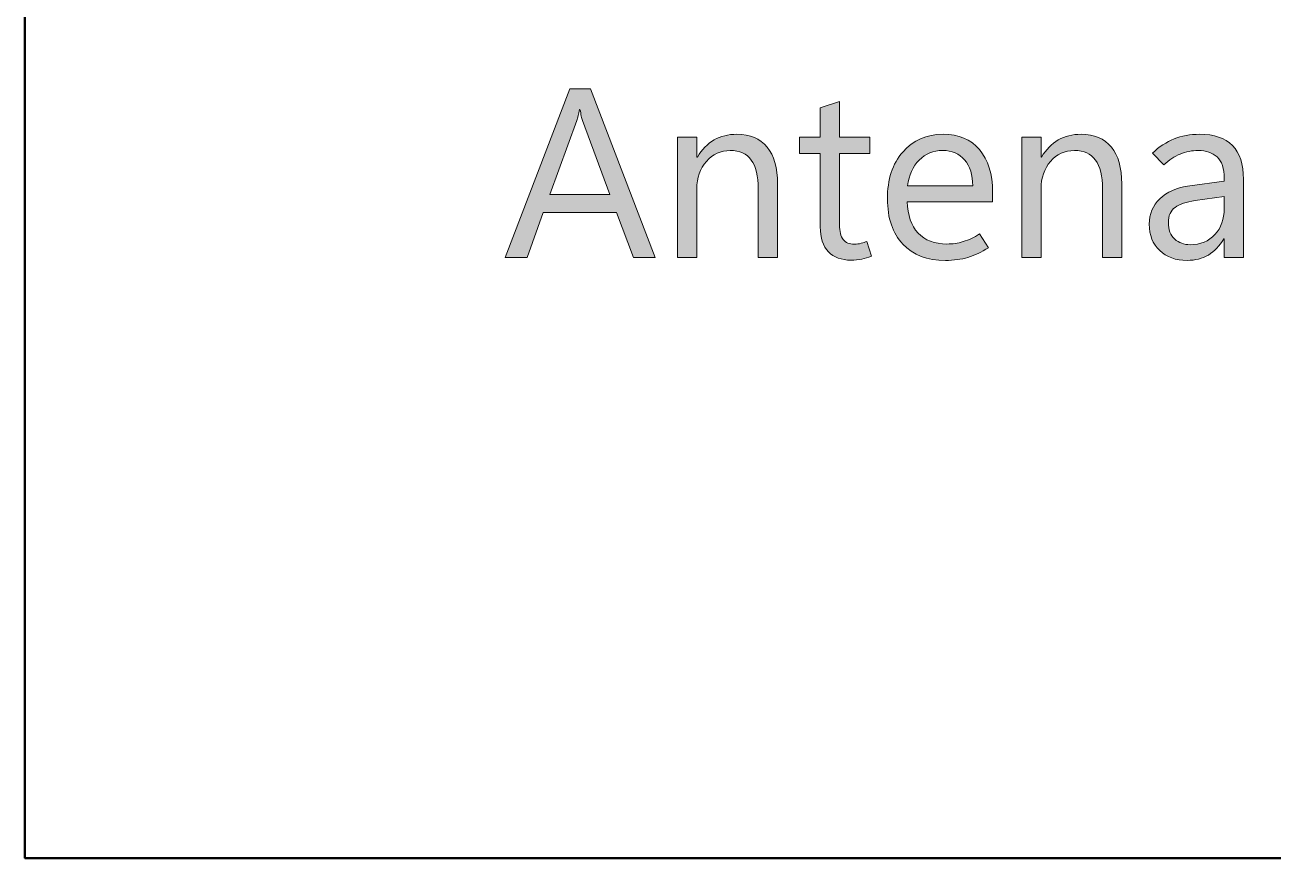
# Model space of a CAD drawing. Header units: millimetres. Extents: x 0 to 80, y -60 to 0.
# Drawn here: x 0 to 21.92, y -60 to -45.36 of the extents above; entities that cross this region are included whole.
import ezdxf

# ---------------------------------------------------------------- set-up
doc = ezdxf.new("R2010")
doc.units = ezdxf.units.MM
doc.header["$MEASUREMENT"] = 0
doc.layers.add('Layer 1', color=7, linetype='Continuous', lineweight=0)

# ---------------------------------------------------------------- blocks, each defined once
blk = doc.blocks.new('Block_1')
at = {"layer": 'Layer 1', "true_color": 0x231f20, "transparency": 33554687}
h = blk.add_hatch(color=250, dxfattribs=at)
h.dxf.hatch_style = 2
edge = h.paths.add_edge_path()
edge.add_spline(control_points=[(9.218, -48.344), (9.218, -48.344), (10.272, -48.344), (10.272, -48.344), (10.272, -48.344), (9.792, -47.044), (9.792, -47.044), (9.784, -47.023), (9.776, -46.997), (9.77, -46.964), (9.763, -46.93), (9.755, -46.891), (9.747, -46.846), (9.747, -46.846), (9.739, -46.846), (9.739, -46.846), (9.732, -46.887), (9.724, -46.924), (9.717, -46.957), (9.709, -46.99), (9.701, -47.019), (9.691, -47.044), (9.691, -47.044), (9.218, -48.344), (9.218, -48.344)], knot_values=[0, 0, 0, 0, 1, 1, 1, 2, 2, 2, 3, 3, 3, 4, 4, 4, 5, 5, 5, 6, 6, 6, 7, 7, 7, 8, 8, 8, 8], degree=3, periodic=0)
edge = h.paths.add_edge_path()
edge.add_spline(control_points=[(8.432, -49.45), (8.432, -49.45), (9.569, -46.486), (9.569, -46.486), (9.569, -46.486), (9.929, -46.486), (9.929, -46.486), (9.929, -46.486), (11.07, -49.45), (11.07, -49.45), (11.07, -49.45), (10.685, -49.45), (10.685, -49.45), (10.685, -49.45), (10.386, -48.656), (10.386, -48.656), (10.386, -48.656), (9.102, -48.656), (9.102, -48.656), (9.102, -48.656), (8.819, -49.45), (8.819, -49.45), (8.819, -49.45), (8.432, -49.45), (8.432, -49.45)], knot_values=[0, 0, 0, 0, 1, 1, 1, 2, 2, 2, 3, 3, 3, 4, 4, 4, 5, 5, 5, 6, 6, 6, 7, 7, 7, 8, 8, 8, 8], degree=3, periodic=0)
h = blk.add_hatch(color=250, dxfattribs=at)
h.dxf.hatch_style = 2
edge = h.paths.add_edge_path()
edge.add_spline(control_points=[(14.865, -49.425), (14.807, -49.449), (14.75, -49.466), (14.694, -49.478), (14.639, -49.49), (14.576, -49.496), (14.505, -49.496), (14.337, -49.496), (14.205, -49.446), (14.109, -49.348), (14.014, -49.249), (13.966, -49.104), (13.966, -48.911), (13.966, -48.911), (13.966, -47.623), (13.966, -47.623), (13.966, -47.623), (13.602, -47.623), (13.602, -47.623), (13.602, -47.623), (13.602, -47.334), (13.602, -47.334), (13.602, -47.334), (13.966, -47.334), (13.966, -47.334), (13.966, -47.334), (13.966, -46.817), (13.966, -46.817), (13.966, -46.817), (14.305, -46.707), (14.305, -46.707), (14.305, -46.707), (14.305, -47.334), (14.305, -47.334), (14.305, -47.334), (14.838, -47.334), (14.838, -47.334), (14.838, -47.334), (14.838, -47.623), (14.838, -47.623), (14.838, -47.623), (14.305, -47.623), (14.305, -47.623), (14.305, -47.623), (14.305, -48.871), (14.305, -48.871), (14.305, -48.993), (14.326, -49.08), (14.37, -49.134), (14.413, -49.188), (14.478, -49.215), (14.565, -49.215), (14.607, -49.215), (14.646, -49.21), (14.685, -49.2), (14.724, -49.19), (14.756, -49.179), (14.782, -49.167), (14.782, -49.167), (14.865, -49.425), (14.865, -49.425)], knot_values=[0, 0, 0, 0, 1, 1, 1, 2, 2, 2, 3, 3, 3, 4, 4, 4, 5, 5, 5, 6, 6, 6, 7, 7, 7, 8, 8, 8, 9, 9, 9, 10, 10, 10, 11, 11, 11, 12, 12, 12, 13, 13, 13, 14, 14, 14, 15, 15, 15, 16, 16, 16, 17, 17, 17, 18, 18, 18, 19, 19, 19, 20, 20, 20, 20], degree=3, periodic=0)
h = blk.add_hatch(color=250, dxfattribs=at)
h.dxf.hatch_style = 2
edge = h.paths.add_edge_path()
edge.add_spline(control_points=[(13.217, -49.45), (13.217, -49.45), (12.878, -49.45), (12.878, -49.45), (12.878, -49.45), (12.878, -48.243), (12.878, -48.243), (12.878, -48.018), (12.837, -47.85), (12.755, -47.738), (12.673, -47.625), (12.55, -47.569), (12.386, -47.569), (12.217, -47.569), (12.077, -47.633), (11.966, -47.76), (11.855, -47.888), (11.799, -48.049), (11.799, -48.243), (11.799, -48.243), (11.799, -49.45), (11.799, -49.45), (11.799, -49.45), (11.46, -49.45), (11.46, -49.45), (11.46, -49.45), (11.46, -47.334), (11.46, -47.334), (11.46, -47.334), (11.799, -47.334), (11.799, -47.334), (11.799, -47.334), (11.799, -47.685), (11.799, -47.685), (11.799, -47.685), (11.808, -47.685), (11.808, -47.685), (11.888, -47.551), (11.985, -47.451), (12.101, -47.384), (12.217, -47.317), (12.351, -47.284), (12.502, -47.284), (12.734, -47.284), (12.911, -47.359), (13.033, -47.508), (13.156, -47.658), (13.217, -47.874), (13.217, -48.156), (13.217, -48.156), (13.217, -49.45), (13.217, -49.45)], knot_values=[0, 0, 0, 0, 1, 1, 1, 2, 2, 2, 3, 3, 3, 4, 4, 4, 5, 5, 5, 6, 6, 6, 7, 7, 7, 8, 8, 8, 9, 9, 9, 10, 10, 10, 11, 11, 11, 12, 12, 12, 13, 13, 13, 14, 14, 14, 15, 15, 15, 16, 16, 16, 17, 17, 17, 17], degree=3, periodic=0)
h = blk.add_hatch(color=250, dxfattribs=at)
h.dxf.hatch_style = 2
edge = h.paths.add_edge_path()
edge.add_spline(control_points=[(16.645, -48.191), (16.643, -47.996), (16.596, -47.843), (16.502, -47.734), (16.408, -47.624), (16.279, -47.569), (16.115, -47.569), (15.954, -47.569), (15.817, -47.625), (15.705, -47.738), (15.593, -47.85), (15.524, -48.001), (15.499, -48.191), (15.499, -48.191), (16.645, -48.191), (16.645, -48.191)], knot_values=[0, 0, 0, 0, 1, 1, 1, 2, 2, 2, 3, 3, 3, 4, 4, 4, 5, 5, 5, 5], degree=3, periodic=0)
edge = h.paths.add_edge_path()
edge.add_spline(control_points=[(16.992, -48.468), (16.992, -48.468), (15.495, -48.468), (15.495, -48.468), (15.501, -48.707), (15.564, -48.89), (15.684, -49.019), (15.805, -49.148), (15.974, -49.212), (16.192, -49.212), (16.287, -49.212), (16.382, -49.198), (16.478, -49.17), (16.574, -49.142), (16.669, -49.097), (16.762, -49.035), (16.762, -49.035), (16.92, -49.277), (16.92, -49.277), (16.8, -49.354), (16.68, -49.41), (16.56, -49.446), (16.44, -49.482), (16.308, -49.5), (16.165, -49.5), (15.845, -49.5), (15.596, -49.405), (15.417, -49.215), (15.238, -49.024), (15.147, -48.759), (15.146, -48.419), (15.145, -48.078), (15.235, -47.804), (15.416, -47.596), (15.597, -47.388), (15.832, -47.284), (16.122, -47.284), (16.397, -47.284), (16.611, -47.374), (16.763, -47.554), (16.916, -47.734), (16.992, -47.983), (16.992, -48.301), (16.992, -48.301), (16.992, -48.468), (16.992, -48.468)], knot_values=[0, 0, 0, 0, 1, 1, 1, 2, 2, 2, 3, 3, 3, 4, 4, 4, 5, 5, 5, 6, 6, 6, 7, 7, 7, 8, 8, 8, 9, 9, 9, 10, 10, 10, 11, 11, 11, 12, 12, 12, 13, 13, 13, 14, 14, 14, 15, 15, 15, 15], degree=3, periodic=0)
h = blk.add_hatch(color=250, dxfattribs=at)
h.dxf.hatch_style = 2
edge = h.paths.add_edge_path()
edge.add_spline(control_points=[(19.262, -49.45), (19.262, -49.45), (18.923, -49.45), (18.923, -49.45), (18.923, -49.45), (18.923, -48.243), (18.923, -48.243), (18.923, -48.018), (18.882, -47.85), (18.8, -47.738), (18.718, -47.625), (18.595, -47.569), (18.431, -47.569), (18.261, -47.569), (18.121, -47.633), (18.01, -47.76), (17.899, -47.888), (17.844, -48.049), (17.844, -48.243), (17.844, -48.243), (17.844, -49.45), (17.844, -49.45), (17.844, -49.45), (17.505, -49.45), (17.505, -49.45), (17.505, -49.45), (17.505, -47.334), (17.505, -47.334), (17.505, -47.334), (17.844, -47.334), (17.844, -47.334), (17.844, -47.334), (17.844, -47.685), (17.844, -47.685), (17.844, -47.685), (17.852, -47.685), (17.852, -47.685), (17.932, -47.551), (18.03, -47.451), (18.145, -47.384), (18.261, -47.317), (18.395, -47.284), (18.546, -47.284), (18.778, -47.284), (18.955, -47.359), (19.078, -47.508), (19.2, -47.658), (19.262, -47.874), (19.262, -48.156), (19.262, -48.156), (19.262, -49.45), (19.262, -49.45)], knot_values=[0, 0, 0, 0, 1, 1, 1, 2, 2, 2, 3, 3, 3, 4, 4, 4, 5, 5, 5, 6, 6, 6, 7, 7, 7, 8, 8, 8, 9, 9, 9, 10, 10, 10, 11, 11, 11, 12, 12, 12, 13, 13, 13, 14, 14, 14, 15, 15, 15, 16, 16, 16, 17, 17, 17, 17], degree=3, periodic=0)
h = blk.add_hatch(color=250, dxfattribs=at)
h.dxf.hatch_style = 2
edge = h.paths.add_edge_path()
edge.add_spline(control_points=[(21.06, -48.59), (21.06, -48.59), (21.06, -48.379), (21.06, -48.379), (21.06, -48.379), (20.549, -48.45), (20.549, -48.45), (20.394, -48.472), (20.276, -48.511), (20.198, -48.568), (20.119, -48.624), (20.08, -48.713), (20.08, -48.834), (20.08, -48.961), (20.117, -49.058), (20.191, -49.125), (20.264, -49.191), (20.354, -49.225), (20.46, -49.225), (20.644, -49.225), (20.789, -49.165), (20.898, -49.045), (21.006, -48.925), (21.06, -48.774), (21.06, -48.59)], knot_values=[0, 0, 0, 0, 1, 1, 1, 2, 2, 2, 3, 3, 3, 4, 4, 4, 5, 5, 5, 6, 6, 6, 7, 7, 7, 8, 8, 8, 8], degree=3, periodic=0)
edge = h.paths.add_edge_path()
edge.add_spline(control_points=[(21.399, -49.45), (21.399, -49.45), (21.06, -49.45), (21.06, -49.45), (21.06, -49.45), (21.06, -49.119), (21.06, -49.119), (21.06, -49.119), (21.052, -49.119), (21.052, -49.119), (20.979, -49.246), (20.889, -49.341), (20.782, -49.405), (20.675, -49.468), (20.551, -49.5), (20.409, -49.5), (20.21, -49.5), (20.05, -49.442), (19.927, -49.326), (19.804, -49.21), (19.743, -49.057), (19.743, -48.865), (19.743, -48.685), (19.805, -48.535), (19.929, -48.417), (20.053, -48.298), (20.229, -48.222), (20.456, -48.189), (20.456, -48.189), (21.06, -48.109), (21.06, -48.109), (21.06, -48.109), (21.06, -48.061), (21.06, -48.061), (21.06, -47.883), (21.019, -47.757), (20.936, -47.682), (20.853, -47.607), (20.743, -47.569), (20.605, -47.569), (20.495, -47.569), (20.389, -47.59), (20.287, -47.631), (20.185, -47.673), (20.089, -47.736), (19.999, -47.821), (19.999, -47.821), (19.801, -47.617), (19.801, -47.617), (19.92, -47.502), (20.046, -47.418), (20.179, -47.365), (20.313, -47.311), (20.462, -47.284), (20.626, -47.284), (20.882, -47.284), (21.075, -47.35), (21.205, -47.481), (21.334, -47.613), (21.399, -47.81), (21.399, -48.074), (21.399, -48.074), (21.399, -49.45), (21.399, -49.45)], knot_values=[0, 0, 0, 0, 1, 1, 1, 2, 2, 2, 3, 3, 3, 4, 4, 4, 5, 5, 5, 6, 6, 6, 7, 7, 7, 8, 8, 8, 9, 9, 9, 10, 10, 10, 11, 11, 11, 12, 12, 12, 13, 13, 13, 14, 14, 14, 15, 15, 15, 16, 16, 16, 17, 17, 17, 18, 18, 18, 19, 19, 19, 20, 20, 20, 21, 21, 21, 21], degree=3, periodic=0)
at = {"layer": 'Layer 1'}
for points, knots in [([(8.432, -49.45), (8.432, -49.45), (9.569, -46.486), (9.569, -46.486), (9.569, -46.486), (9.929, -46.486), (9.929, -46.486), (9.929, -46.486), (11.07, -49.45), (11.07, -49.45), (11.07, -49.45), (10.685, -49.45), (10.685, -49.45), (10.685, -49.45), (10.386, -48.656), (10.386, -48.656), (10.386, -48.656), (9.102, -48.656), (9.102, -48.656), (9.102, -48.656), (8.819, -49.45), (8.819, -49.45), (8.819, -49.45), (8.432, -49.45), (8.432, -49.45)], [0, 0, 0, 0, 1, 1, 1, 2, 2, 2, 3, 3, 3, 4, 4, 4, 5, 5, 5, 6, 6, 6, 7, 7, 7, 8, 8, 8, 8]), ([(9.218, -48.344), (9.218, -48.344), (10.272, -48.344), (10.272, -48.344), (10.272, -48.344), (9.792, -47.044), (9.792, -47.044), (9.784, -47.023), (9.776, -46.997), (9.77, -46.964), (9.763, -46.93), (9.755, -46.891), (9.747, -46.846), (9.747, -46.846), (9.739, -46.846), (9.739, -46.846), (9.732, -46.887), (9.724, -46.924), (9.717, -46.957), (9.709, -46.99), (9.701, -47.019), (9.691, -47.044), (9.691, -47.044), (9.218, -48.344), (9.218, -48.344)], [0, 0, 0, 0, 1, 1, 1, 2, 2, 2, 3, 3, 3, 4, 4, 4, 5, 5, 5, 6, 6, 6, 7, 7, 7, 8, 8, 8, 8]), ([(14.865, -49.425), (14.807, -49.449), (14.75, -49.466), (14.694, -49.478), (14.639, -49.49), (14.576, -49.496), (14.505, -49.496), (14.337, -49.496), (14.205, -49.446), (14.109, -49.348), (14.014, -49.249), (13.966, -49.104), (13.966, -48.911), (13.966, -48.911), (13.966, -47.623), (13.966, -47.623), (13.966, -47.623), (13.602, -47.623), (13.602, -47.623), (13.602, -47.623), (13.602, -47.334), (13.602, -47.334), (13.602, -47.334), (13.966, -47.334), (13.966, -47.334), (13.966, -47.334), (13.966, -46.817), (13.966, -46.817), (13.966, -46.817), (14.305, -46.707), (14.305, -46.707), (14.305, -46.707), (14.305, -47.334), (14.305, -47.334), (14.305, -47.334), (14.838, -47.334), (14.838, -47.334), (14.838, -47.334), (14.838, -47.623), (14.838, -47.623), (14.838, -47.623), (14.305, -47.623), (14.305, -47.623), (14.305, -47.623), (14.305, -48.871), (14.305, -48.871), (14.305, -48.993), (14.326, -49.08), (14.37, -49.134), (14.413, -49.188), (14.478, -49.215), (14.565, -49.215), (14.607, -49.215), (14.646, -49.21), (14.685, -49.2), (14.724, -49.19), (14.756, -49.179), (14.782, -49.167), (14.782, -49.167), (14.865, -49.425), (14.865, -49.425)], [0, 0, 0, 0, 1, 1, 1, 2, 2, 2, 3, 3, 3, 4, 4, 4, 5, 5, 5, 6, 6, 6, 7, 7, 7, 8, 8, 8, 9, 9, 9, 10, 10, 10, 11, 11, 11, 12, 12, 12, 13, 13, 13, 14, 14, 14, 15, 15, 15, 16, 16, 16, 17, 17, 17, 18, 18, 18, 19, 19, 19, 20, 20, 20, 20]), ([(13.217, -49.45), (13.217, -49.45), (12.878, -49.45), (12.878, -49.45), (12.878, -49.45), (12.878, -48.243), (12.878, -48.243), (12.878, -48.018), (12.837, -47.85), (12.755, -47.738), (12.673, -47.625), (12.55, -47.569), (12.386, -47.569), (12.217, -47.569), (12.077, -47.633), (11.966, -47.76), (11.855, -47.888), (11.799, -48.049), (11.799, -48.243), (11.799, -48.243), (11.799, -49.45), (11.799, -49.45), (11.799, -49.45), (11.46, -49.45), (11.46, -49.45), (11.46, -49.45), (11.46, -47.334), (11.46, -47.334), (11.46, -47.334), (11.799, -47.334), (11.799, -47.334), (11.799, -47.334), (11.799, -47.685), (11.799, -47.685), (11.799, -47.685), (11.808, -47.685), (11.808, -47.685), (11.888, -47.551), (11.985, -47.451), (12.101, -47.384), (12.217, -47.317), (12.351, -47.284), (12.502, -47.284), (12.734, -47.284), (12.911, -47.359), (13.033, -47.508), (13.156, -47.658), (13.217, -47.874), (13.217, -48.156), (13.217, -48.156), (13.217, -49.45), (13.217, -49.45)], [0, 0, 0, 0, 1, 1, 1, 2, 2, 2, 3, 3, 3, 4, 4, 4, 5, 5, 5, 6, 6, 6, 7, 7, 7, 8, 8, 8, 9, 9, 9, 10, 10, 10, 11, 11, 11, 12, 12, 12, 13, 13, 13, 14, 14, 14, 15, 15, 15, 16, 16, 16, 17, 17, 17, 17]), ([(16.992, -48.468), (16.992, -48.468), (15.495, -48.468), (15.495, -48.468), (15.501, -48.707), (15.564, -48.89), (15.684, -49.019), (15.805, -49.148), (15.974, -49.212), (16.192, -49.212), (16.287, -49.212), (16.382, -49.198), (16.478, -49.17), (16.574, -49.142), (16.669, -49.097), (16.762, -49.035), (16.762, -49.035), (16.92, -49.277), (16.92, -49.277), (16.8, -49.354), (16.68, -49.41), (16.56, -49.446), (16.44, -49.482), (16.308, -49.5), (16.165, -49.5), (15.845, -49.5), (15.596, -49.405), (15.417, -49.215), (15.238, -49.024), (15.147, -48.759), (15.146, -48.419), (15.145, -48.078), (15.235, -47.804), (15.416, -47.596), (15.597, -47.388), (15.832, -47.284), (16.122, -47.284), (16.397, -47.284), (16.611, -47.374), (16.763, -47.554), (16.916, -47.734), (16.992, -47.983), (16.992, -48.301), (16.992, -48.301), (16.992, -48.468), (16.992, -48.468)], [0, 0, 0, 0, 1, 1, 1, 2, 2, 2, 3, 3, 3, 4, 4, 4, 5, 5, 5, 6, 6, 6, 7, 7, 7, 8, 8, 8, 9, 9, 9, 10, 10, 10, 11, 11, 11, 12, 12, 12, 13, 13, 13, 14, 14, 14, 15, 15, 15, 15]), ([(19.262, -49.45), (19.262, -49.45), (18.923, -49.45), (18.923, -49.45), (18.923, -49.45), (18.923, -48.243), (18.923, -48.243), (18.923, -48.018), (18.882, -47.85), (18.8, -47.738), (18.718, -47.625), (18.595, -47.569), (18.431, -47.569), (18.261, -47.569), (18.121, -47.633), (18.01, -47.76), (17.899, -47.888), (17.844, -48.049), (17.844, -48.243), (17.844, -48.243), (17.844, -49.45), (17.844, -49.45), (17.844, -49.45), (17.505, -49.45), (17.505, -49.45), (17.505, -49.45), (17.505, -47.334), (17.505, -47.334), (17.505, -47.334), (17.844, -47.334), (17.844, -47.334), (17.844, -47.334), (17.844, -47.685), (17.844, -47.685), (17.844, -47.685), (17.852, -47.685), (17.852, -47.685), (17.932, -47.551), (18.03, -47.451), (18.145, -47.384), (18.261, -47.317), (18.395, -47.284), (18.546, -47.284), (18.778, -47.284), (18.955, -47.359), (19.078, -47.508), (19.2, -47.658), (19.262, -47.874), (19.262, -48.156), (19.262, -48.156), (19.262, -49.45), (19.262, -49.45)], [0, 0, 0, 0, 1, 1, 1, 2, 2, 2, 3, 3, 3, 4, 4, 4, 5, 5, 5, 6, 6, 6, 7, 7, 7, 8, 8, 8, 9, 9, 9, 10, 10, 10, 11, 11, 11, 12, 12, 12, 13, 13, 13, 14, 14, 14, 15, 15, 15, 16, 16, 16, 17, 17, 17, 17]), ([(21.399, -49.45), (21.399, -49.45), (21.06, -49.45), (21.06, -49.45), (21.06, -49.45), (21.06, -49.119), (21.06, -49.119), (21.06, -49.119), (21.052, -49.119), (21.052, -49.119), (20.979, -49.246), (20.889, -49.341), (20.782, -49.405), (20.675, -49.468), (20.551, -49.5), (20.409, -49.5), (20.21, -49.5), (20.05, -49.442), (19.927, -49.326), (19.804, -49.21), (19.743, -49.057), (19.743, -48.865), (19.743, -48.685), (19.805, -48.535), (19.929, -48.417), (20.053, -48.298), (20.229, -48.222), (20.456, -48.189), (20.456, -48.189), (21.06, -48.109), (21.06, -48.109), (21.06, -48.109), (21.06, -48.061), (21.06, -48.061), (21.06, -47.883), (21.019, -47.757), (20.936, -47.682), (20.853, -47.607), (20.743, -47.569), (20.605, -47.569), (20.495, -47.569), (20.389, -47.59), (20.287, -47.631), (20.185, -47.673), (20.089, -47.736), (19.999, -47.821), (19.999, -47.821), (19.801, -47.617), (19.801, -47.617), (19.92, -47.502), (20.046, -47.418), (20.179, -47.365), (20.313, -47.311), (20.462, -47.284), (20.626, -47.284), (20.882, -47.284), (21.075, -47.35), (21.205, -47.481), (21.334, -47.613), (21.399, -47.81), (21.399, -48.074), (21.399, -48.074), (21.399, -49.45), (21.399, -49.45)], [0, 0, 0, 0, 1, 1, 1, 2, 2, 2, 3, 3, 3, 4, 4, 4, 5, 5, 5, 6, 6, 6, 7, 7, 7, 8, 8, 8, 9, 9, 9, 10, 10, 10, 11, 11, 11, 12, 12, 12, 13, 13, 13, 14, 14, 14, 15, 15, 15, 16, 16, 16, 17, 17, 17, 18, 18, 18, 19, 19, 19, 20, 20, 20, 21, 21, 21, 21]), ([(16.645, -48.191), (16.643, -47.996), (16.596, -47.843), (16.502, -47.734), (16.408, -47.624), (16.279, -47.569), (16.115, -47.569), (15.954, -47.569), (15.817, -47.625), (15.705, -47.738), (15.593, -47.85), (15.524, -48.001), (15.499, -48.191), (15.499, -48.191), (16.645, -48.191), (16.645, -48.191)], [0, 0, 0, 0, 1, 1, 1, 2, 2, 2, 3, 3, 3, 4, 4, 4, 5, 5, 5, 5]), ([(21.06, -48.59), (21.06, -48.59), (21.06, -48.379), (21.06, -48.379), (21.06, -48.379), (20.549, -48.45), (20.549, -48.45), (20.394, -48.472), (20.276, -48.511), (20.198, -48.568), (20.119, -48.624), (20.08, -48.713), (20.08, -48.834), (20.08, -48.961), (20.117, -49.058), (20.191, -49.125), (20.264, -49.191), (20.354, -49.225), (20.46, -49.225), (20.644, -49.225), (20.789, -49.165), (20.898, -49.045), (21.006, -48.925), (21.06, -48.774), (21.06, -48.59)], [0, 0, 0, 0, 1, 1, 1, 2, 2, 2, 3, 3, 3, 4, 4, 4, 5, 5, 5, 6, 6, 6, 7, 7, 7, 8, 8, 8, 8])]:
    blk.add_open_spline(points, degree=3, knots=knots, dxfattribs=at)
blk = doc.blocks.new('Block_0')
at = {"layer": 'Layer 1'}
blk.add_blockref('Block_1', (0, 0), dxfattribs=at)

msp = doc.modelspace()

# ---------------------------------------------------------------- linework, layer by layer
at = {"layer": 'Layer 1', "color": 250, "lineweight": 50, "true_color": 0x231f20}
msp.add_lwpolyline([(80, -60), (0, -60), (0, 0), (80, 0)], close=True, dxfattribs=at)

# ---------------------------------------------------------------- block references
at = {"layer": 'Layer 1'}
msp.add_blockref('Block_0', (0, 0), dxfattribs=at)

doc.saveas('drawing.dxf')
